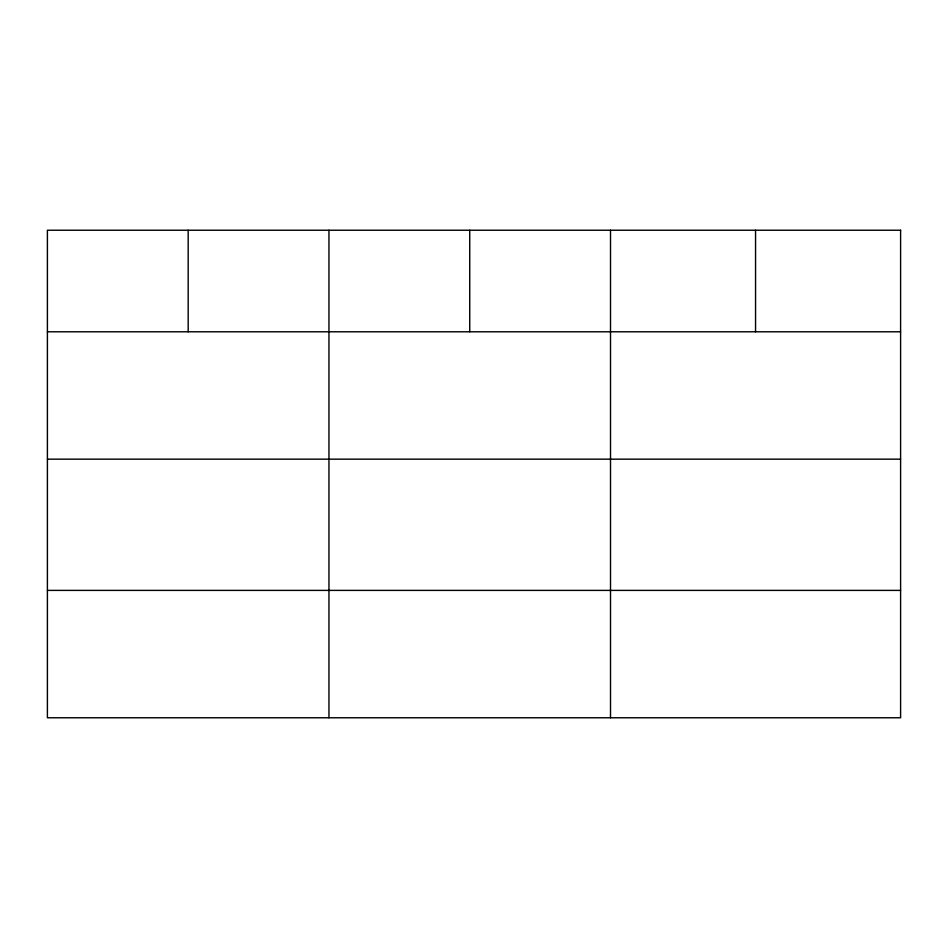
<?xml version="1.0" encoding="UTF-8"?>
<svg xmlns="http://www.w3.org/2000/svg" width="948" height="948" viewBox="0 0 948 948"><rect width="100%" height="100%" fill="white"/><g stroke="black" fill="none" stroke-linecap="round" stroke-linejoin="round"><path stroke-width="1.42" d="M47.4 331.788L900.6 331.788M47.4 459.164L900.6 459.164M47.4 590.391L900.6 590.391M755.556 230.234L755.556 331.788M610.512 230.234L610.512 717.766M469.734 230.234L469.734 331.788M328.956 230.234L328.956 717.766M188.178 230.234L188.178 331.788M900.6 230.234L47.4 230.234L47.4 717.766L900.6 717.766L900.6 230.234"/></g></svg>
